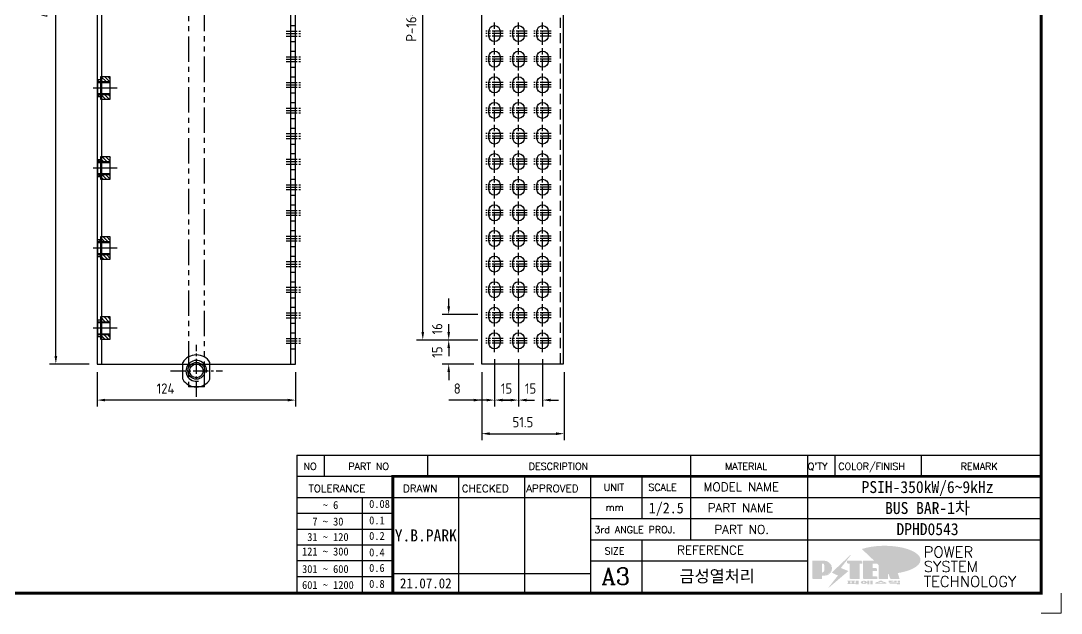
# Model space of a CAD drawing. Header units: millimetres. Extents: x 282 to 14566, y -4134 to 5341.
# Drawn here: x 12139 to 12789, y -365 to 5 of the extents above; entities that cross this region are included whole.
import ezdxf
from ezdxf.enums import TextEntityAlignment as Align

# ---------------------------------------------------------------- set-up
doc = ezdxf.new("R2010")
doc.units = ezdxf.units.MM
for name, pattern in [('CENTER', [50.8, 31.75, -6.35, 6.35, -6.35]), ('CENTER1', [10, 7, -1, 1, -1]), ('CENTER2', [28.575, 19.05, -3.175, 3.175, -3.175]), ('HIDDEN', [9.525, 6.35, -3.175]), ('HIDDEN2', [4.7625, 3.175, -1.5875]), ('PHANTOM2', [31.75, 15.875, -3.175, 3.175, -3.175, 3.175, -3.175])]:
    doc.linetypes.add(name, pattern=pattern)
for name, color, linetype in [('CENTER', 1, 'CENTER'), ('FORMAT-1', 7, 'Continuous'), ('line', 3, 'Continuous')]:
    doc.layers.add(name, color=color, linetype=linetype)
doc.styles.add('HAN', font='')
doc.styles.add('RC', font='ROMANC.SHX')
doc.styles.add('ROMANT', font='romant__.ttf')
doc.styles.get("Standard").update_dxf_attribs({"font": 'ISOCP.SHX', "bigfont": 'WHGTXT.SHX'})
doc.styles.get('HAN').set_extended_font_data('GulimChe')
doc.dimstyles.new('PS-2', dxfattribs={"dimscale": 2, "dimtxt": 3.2, "dimasz": 2.5, "dimexe": 2, "dimexo": 2.5, "dimgap": 2, "dimtad": 1, "dimtoh": 1, "dimrnd": 0.05, "dimzin": 12, "dimdsep": 46, "dimtxsty": 'Standard', "dimcen": 0, "dimclrt": 2, "dimazin": 3, "dimtfac": 1, "dimtofl": 0, "dimtmove": 0, "dimatfit": 3, "dimfxl": 0, "dimtolj": 1, "dimtzin": 0, "dimarcsym": 0})

# ---------------------------------------------------------------- blocks, each defined once
blk = doc.blocks.new('new LOGO')
at = {"layer": 'line'}
h = blk.add_hatch(color=253, dxfattribs=at)
edge = h.paths.add_edge_path()
edge.add_ellipse((333.9, 86.4), major_axis=(-165.9, 0), ratio=0.39426, start_angle=111.5127, end_angle=334.469)
edge.add_ellipse((314.1, 81.2), major_axis=(-153.7, 0), ratio=0.40699, start_angle=121.3066, end_angle=327.7437, ccw=False)
edge.add_line((394, 27.8), (394.7, 25.6))
h = blk.add_hatch(color=250, dxfattribs=at)
h.paths.add_polyline_path([(44.5, 69.4), (46.6, 69.4, -0.129793), (52, 68, 0.221832), (43.6, 71.9), (41.5, 71.9), (41.5, 27.9), (43.6, 27.9, 0.02048), (44.5, 28)], flags=17)
h.paths.add_polyline_path([(44.5, 13.9), (57.3, 13.9, 0.72362), (77.1, 73.9, -0.679777), (54.3, 16.4), (41.5, 16.4), (41.5, -0.1), (3, -0.1), (3, -2.6), (44.5, -2.6)])
h.paths.add_polyline_path([(117.9, 14.2), (71.5, -44.4), (77.1, -39.6), (120.8, 15.6), (92, 28.9), (173.3, 106), (177.5, 111.4), (89.1, 27.6)])
h.paths.add_polyline_path([(162.7, 71.9), (162.7, 69.4), (172.5, 69.4), (172.5, 71.9)], flags=17)
h.paths.add_polyline_path([(217.7, 69.4), (230.5, 69.4), (230.5, 80.4), (227.5, 80.4), (227.5, 71.9), (214.7, 71.9), (214.7, -0.1), (175.5, -0.1), (175.5, -2.6), (217.7, -2.6)])
h.paths.add_polyline_path([(297.8, 46.6), (294.8, 46.6), (294.8, 37.4), (276, 37.4), (276, 10.9), (279, 10.9), (279, 34.9), (297.8, 34.9)])
h.paths.add_polyline_path([(300, 8.4), (297, 8.4), (297, -0.1), (237.5, -0.1), (237.5, -2.6), (300, -2.6)])
h.paths.add_polyline_path([(297.8, 80.4), (294.8, 80.4), (294.8, 71.9), (276, 71.9), (276, 49.1), (279, 49.1), (279, 69.4), (297.8, 69.4)])
h.paths.add_polyline_path([(350.2, 80.4), (347.2, 80.4), (347.2, 61.6), (350.2, 63.5)])
h.paths.add_polyline_path([(350.2, 26.7), (347.2, 35.2), (347.2, -0.1), (308.5, -0.1), (308.5, -2.6), (350.2, -2.6)])
h.paths.add_polyline_path([(402.7, 80.4), (396.5, 80.4), (379.6, 66.8), (400.5, -0.1), (361.8, -0.1), (362.7, -2.6), (403.5, -2.6), (382.6, 64.3)])
blk.add_hatch(color=5, dxfattribs=at).paths.add_polyline_path([(166.3, 35), (131, 49), (180.4, 112.7), (92, 28.9), (120.8, 15.6), (74.4, -43)])
h = blk.add_hatch(color=1, dxfattribs=at)
h.paths.add_polyline_path([(41.5, 16.4), (54.3, 16.4, 1), (54.3, 82.9), (0, 82.9), (0, -0.1), (41.5, -0.1)])
h.paths.add_polyline_path([(41.5, 27.9), (41.5, 71.9), (43.6, 71.9, -0.414214), (54.6, 60.9), (54.6, 38.9, -0.414214), (43.6, 27.9)], flags=16)
h.paths.add_polyline_path([(214.7, 71.9), (227.5, 71.9), (227.5, 82.9), (159.7, 82.9), (159.7, 71.9), (172.5, 71.9), (172.5, -0.1), (214.7, -0.1)])
h.paths.add_polyline_path([(276, 37.4), (294.8, 37.4), (294.8, 49.1), (276, 49.1), (276, 71.9), (294.8, 71.9), (294.8, 82.9), (234.5, 82.9), (234.5, -0.1), (297, -0.1), (297, 10.9), (276, 10.9)])
h.paths.add_polyline_path([(347.2, 35.2), (359.7, -0.1), (400.5, -0.1), (379.6, 66.8), (399.7, 82.9), (380.6, 82.9), (347.2, 61.6), (347.2, 82.9), (305.5, 82.9), (305.5, -0.1), (347.2, -0.1)])
h = blk.add_hatch(color=250, dxfattribs=at)
edge = h.paths.add_edge_path()
edge.add_ellipse((237.8, -17.6), major_axis=(-14.3, 0), ratio=0.526336, start_angle=192.2456, end_angle=269.0748)
edge.add_line((238.1, -10.1), (237.6, -10.1))
edge.add_ellipse((237.8, -17.6), major_axis=(-14.3, 0), ratio=0.526336, start_angle=270.9252, end_angle=449.0748)
edge.add_line((237.6, -25.1), (238.1, -25.1))
edge.add_ellipse((237.8, -17.6), major_axis=(-14.3, 0), ratio=0.526336, start_angle=450.9252, end_angle=527.7544)
edge.add_line((251.7, -19.2), (254.1, -19.2))
edge.add_line((254.1, -19.2), (254.1, -27.1))
edge.add_line((254.1, -27.1), (263.1, -27.1))
edge.add_line((263.1, -27.1), (263.1, -10.1))
edge.add_line((263.1, -10.1), (254.1, -10.1))
edge.add_line((254.1, -10.1), (254.1, -16))
edge.add_line((254.1, -16), (251.7, -16))
h.paths.add_polyline_path([(241, -16.4), (241, -18.7, -1), (234.4, -18.7), (234.4, -16.4, -1)], flags=16)
h.paths.add_polyline_path([(278.2, -10.1), (268.1, -10.1), (268.1, -27.1), (278.2, -27.1)])
h.paths.add_polyline_path([(310.3, -10.1), (310.3, -11.1, -0.157169), (289.3, -17.5), (294, -19.9, 0.128407), (316.3, -15.9, 0.128407), (338.6, -19.9), (343.3, -17.5, -0.157169), (322.2, -11.1), (322.2, -10.1)])
h.paths.add_polyline_path([(342.1, -25.1), (342.1, -22.3), (290.4, -22.3), (290.4, -25.1)])
h.paths.add_polyline_path([(352, -10.1), (352, -16.2, 0.414214), (354, -18.2), (378.7, -18.2), (378.7, -19.6), (390.2, -19.6), (390.2, -10.1), (378.7, -10.1), (378.7, -13.6), (374.7, -13.6), (374.7, -15.1), (378.7, -15.1), (378.7, -16.2), (364.7, -16.2), (364.7, -15.1), (371.2, -15.1), (371.2, -13.6), (364.7, -13.6), (364.7, -12.6), (374.7, -12.6), (374.7, -10.1)])
h.paths.add_polyline_path([(393.8, -10.1), (393.8, -19.6), (405, -19.6), (405, -10.1)])
h.paths.add_polyline_path([(405, -27.1), (405, -20.9), (356.8, -20.9), (356.8, -23), (391.8, -23), (391.8, -27.1)])
h.paths.add_polyline_path([(200.4, -10.1), (200.4, -22.3), (193.2, -22.3), (193.2, -12.6), (196.6, -12.6), (196.6, -10.1), (161, -10.1), (161, -12.6), (164.5, -12.6), (164.5, -22.3), (161, -22.3), (161, -25.1), (200.4, -25.1), (200.4, -27.1), (213.9, -27.1), (213.9, -10.1)])
h.paths.add_polyline_path([(182, -12.6), (175.6, -12.6), (175.6, -22.3), (182, -22.3)], flags=17)
blk = doc.blocks.new('format-3')
at = {"color": 180}
for p, q in [((228.5, 39.49), (228.5, 5)), ((228.5, 39.49), (414.5, 39.49)), ((235.29, 39.49), (235.29, 34.21)), ((261.24, 34.21), (261.24, 39.49)), ((326.9, 39.49), (326.9, 34.21)), ((356.11, 39.49), (356.11, 34.21)), ((362.93, 39.49), (362.93, 34.21)), ((384.48, 39.49), (384.48, 34.21)), ((228.5, 34.21), (252.48, 34.21)), ((268.96, 5), (268.96, 34.21)), ((285.45, 5), (285.45, 34.21)), ((301.94, 5), (301.94, 34.21)), ((314.72, 34.21), (314.72, 23.65)), ((326.9, 34.21), (326.9, 18.37)), ((356.11, 34.21), (356.11, 5)), ((228.5, 28.93), (252.48, 28.93)), ((244.89, 5.23), (244.89, 28.93)), ((252.48, 28.93), (414.5, 28.93)), ((228.5, 24.98), (252.48, 24.98)), ((301.94, 23.65), (414.5, 23.65)), ((228.5, 21.03), (252.48, 21.03)), ((301.94, 18.37), (414.5, 18.37)), ((314.72, 18.37), (314.72, 5)), ((228.5, 17.08), (252.48, 17.08)), ((228.5, 13.13), (252.48, 13.13)), ((301.94, 13.09), (356.11, 13.09)), ((228.5, 9.18), (252.48, 9.18)), ((252.48, 9.95), (301.94, 9.95))]:
    blk.add_line(p, q, dxfattribs=at)
at = {"color": 3, "lineweight": 9}
for p in [(419.5, 5), (414.5, 0)]:
    blk.add_line(p, (419.5, 0), dxfattribs=at)
at = {"const_width": 0.7}
blk.add_lwpolyline([(252.48, 5), (252.48, 34.21), (414.5, 34.21)], dxfattribs=at)
at = {"layer": 'FORMAT-1', "const_width": 0.7}
blk.add_lwpolyline([(13, 5), (13, 286.3), (414.5, 286.3), (414.5, 5)], close=True, dxfattribs=at)
at = {"xscale": 0.05400000000000027, "yscale": 0.05400000000000027, "zscale": 0.05400000000000027}
blk.add_blockref('new LOGO', (357.35, 8.65), dxfattribs=at)
at = {"color": 2}
for s, height, style, p in [('NO', 1.742, 'RC', (230.16, 35.83)), ('PART NO', 1.742, 'RC', (241.36, 35.83)), ('DESCRIPTION', 1.7424, 'RC', (286.43, 35.83)), ('MATERIAL', 1.742, 'RC', (335.52, 35.83)), ("Q'TY", 1.742, 'RC', (356.17, 35.83)), ('COLOR/FINISH', 1.7424, 'RC', (363.8, 35.83)), ('REMARK', 1.742, 'RC', (394.37, 35.83)), (' TOLERANCE', 1.9, 'RC', (230.11, 30.22)), ('DRAWN', 1.9, 'RC', (255, 30.22)), ('CHECKED', 1.9, 'RC', (269.71, 30.22)), ('APPROVED', 1.9, 'RC', (285.8, 30.22)), ('UNIT', 1.742, 'RC', (305.19, 30.55)), ('SCALE', 1.742, 'RC', (316.32, 30.55)), ('MODEL NAME', 2.178, 'RC', (330.12, 30.46)), ('    ~ 6', 2, 'HAN', (229.8, 26.03)), ('0.08', 2, 'HAN', (246.57, 26.31)), ('mm', 1.742, 'RC', (305.67, 25.56)), ('PART NAME', 2.178, 'RC', (331.17, 25.24)), ('  7 ~ 30', 2, 'HAN', (229.8, 21.91)), ('0.1', 2, 'HAN', (246.57, 22.2)), ('3rd ANGLE PROJ.', 1.7424, 'RC', (302.87, 19.97)), ('PART NO.', 2.178, 'RC', (332.84, 19.85)), (' 31 ~ 120', 2, 'HAN', (229.8, 18.04)), ('0.2', 2, 'HAN', (246.57, 18.32)), ('121 ~ 300', 2, 'HAN', (229.8, 14.42)), ('0.4', 2, 'HAN', (246.57, 14.2)), ('SIZE', 1.742, 'RC', (305.39, 14.71)), ('REFERENCE', 2.178, 'RC', (323.52, 14.69)), ('301 ~ 600', 2, 'HAN', (229.8, 10.04)), ('0.6', 2, 'HAN', (246.57, 10.32)), ('601 ~ 1200', 2, 'HAN', (229.8, 6.05)), ('0.8', 2, 'HAN', (246.57, 6.33))]:
    blk.add_text(s, height=height, dxfattribs=dict(at, style=style)).set_placement(p)
at = {"style": 'ROMANT'}
for s, p in [('POWER', (385.15, 13.96)), ('SYSTEM', (385.15, 10.31)), ('TECHNOLOGY', (385.15, 6.56))]:
    blk.add_text(s, height=2.7, dxfattribs=at).set_placement(p)
at = {"color": 2, "lineweight": 25, "style": 'RC'}
blk.add_text('A3', height=4.182, dxfattribs=at).set_placement((304.61, 7.14))
at = {"style": 'HAN'}
for tag, height, p in [('MODEL-NAME', 3, (386.1, 31.53)), ('SCALE', 2.7, (320.81, 26.29)), ('PART-NAME', 3, (386.1, 26.29)), ('DRA-BY', 3, (260.72, 19.44)), ('CH-BY', 3, (277.21, 19.44)), ('APP-BY', 3, (293.7, 19.44)), ('PART-NO', 3, (386.1, 21.01)), ('관련업체', 3, (333.52, 9.26)), ('DRA-DATE', 2.5, (260.72, 7.47)), ('CH-DATE', 2.5, (277.21, 7.47)), ('APP-DATE', 2.5, (293.7, 7.47))]:
    blk.add_attdef(tag, text='', height=height, dxfattribs=at).set_placement(p, align=Align.MIDDLE_CENTER)
blk = doc.blocks.new('A$C2A021E3B')
h = blk.add_hatch()
h.set_pattern_fill('ANSI31', color=256, scale=0.5, style=0)
h.set_pattern_definition([(45, (-29483.0511, -5221.3245), (-1.122532015, 1.122532015), [])])
h.paths.add_polyline_path([(7, -6.2), (7, 0), (4, 0), (4, -6.2)])
h.paths.add_polyline_path([(-7, -6.2), (-4, -6.2), (-4, 0), (-7, 0)])
h.paths.add_polyline_path([(-5.25, 0), (-4, 0), (-4, 1.8), (-5.25, 1.8)])
h.paths.add_polyline_path([(4, 1.8), (4, 0), (5.25, 0), (5.25, 1.8)])
at = {"color": 6}
for p, q in [((7, 0), (-7, 0)), ((-7, 0), (-7, -6.2)), ((5.25, 1.8), (-5.25, 1.8)), ((-5.25, 1.8), (-5.25, 0)), ((5.25, 1.8), (5.25, 0)), ((7, -6.2), (7, 0)), ((-7, -6.2), (7, -6.2))]:
    blk.add_line(p, q, dxfattribs=at)
for p, q in [((-4, 1.8), (-4, -6.2)), ((4, 1.8), (4, -6.2))]:
    blk.add_line(p, q)
at = {"color": 3}
for p, q in [((-3.5, 1.8), (-3.5, -6.2)), ((3.5, 1.8), (3.5, -6.2))]:
    blk.add_line(p, q, dxfattribs=at)
at = {"layer": 'CENTER', "color": 1, "linetype": 'CENTER'}
blk.add_line((0, -10.57), (0, 4.41), dxfattribs=at)
blk = doc.blocks.new('*D1614')
at = {"color": 0, "lineweight": -2}
for p, q in [((12450.29, -206.13), (12450.29, -235.63)), ((12465.29, -206.13), (12465.29, -235.63)), ((12445.29, -231.63), (12440.29, -231.63)), ((12470.29, -231.63), (12475.29, -231.63))]:
    blk.add_line(p, q, dxfattribs=at)
at = {"color": 0}
for points in [[(12445.29, -230.79), (12445.29, -232.46), (12450.29, -231.63)], [(12470.29, -230.79), (12470.29, -232.46), (12465.29, -231.63)]]:
    blk.add_solid(points, dxfattribs=at)
at = {"layer": 'DEFPOINTS', "color": 0}
for p in [(12450.29, -201.13), (12465.29, -201.13), (12450.29, -231.63)]:
    blk.add_point(p, dxfattribs=at)
at = {"color": 2, "insert": (12457.79, -224.43), "char_height": 6.4, "attachment_point": 5}
blk.add_mtext('\\A1;15', dxfattribs=at)
blk = doc.blocks.new('*D1615')
at = {"color": 0, "lineweight": -2}
for p, q in [((12435.29, -206.13), (12435.29, -235.63)), ((12450.29, -206.13), (12450.29, -235.63)), ((12430.29, -231.63), (12425.29, -231.63)), ((12455.29, -231.63), (12460.29, -231.63))]:
    blk.add_line(p, q, dxfattribs=at)
at = {"color": 0}
for points in [[(12430.29, -230.79), (12430.29, -232.46), (12435.29, -231.63)], [(12455.29, -230.79), (12455.29, -232.46), (12450.29, -231.63)]]:
    blk.add_solid(points, dxfattribs=at)
at = {"layer": 'DEFPOINTS', "color": 0}
for p in [(12435.29, -201.13), (12450.29, -201.13), (12435.29, -231.63)]:
    blk.add_point(p, dxfattribs=at)
at = {"color": 2, "insert": (12442.79, -224.43), "char_height": 6.4, "attachment_point": 5}
blk.add_mtext('\\A1;15', dxfattribs=at)
blk = doc.blocks.new('*D1616')
at = {"color": 0, "lineweight": -2}
for p, q in [((12427.29, -214.13), (12427.29, -256.61)), ((12478.79, -214.13), (12478.79, -256.61)), ((12432.29, -252.61), (12473.79, -252.61))]:
    blk.add_line(p, q, dxfattribs=at)
at = {"color": 0}
for points in [[(12432.29, -251.78), (12432.29, -253.44), (12427.29, -252.61)], [(12473.79, -251.78), (12473.79, -253.44), (12478.79, -252.61)]]:
    blk.add_solid(points, dxfattribs=at)
at = {"layer": 'DEFPOINTS', "color": 0}
for p in [(12427.29, -209.13), (12478.79, -209.13), (12478.79, -252.61)]:
    blk.add_point(p, dxfattribs=at)
at = {"color": 2, "insert": (12453.04, -245.41), "char_height": 6.4, "attachment_point": 5}
blk.add_mtext('\\A1;51.5', dxfattribs=at)
blk = doc.blocks.new('*D1609')
at = {"color": 0, "lineweight": -2}
for p, q in [((12406.69, -189.13), (12406.69, -184.13)), ((12424.79, -194.13), (12402.69, -194.13)), ((12422.29, -209.13), (12402.69, -209.13)), ((12406.69, -214.13), (12406.69, -219.13))]:
    blk.add_line(p, q, dxfattribs=at)
at = {"color": 0}
for points in [[(12405.85, -189.13), (12407.52, -189.13), (12406.69, -194.13)], [(12405.85, -214.13), (12407.52, -214.13), (12406.69, -209.13)]]:
    blk.add_solid(points, dxfattribs=at)
at = {"layer": 'DEFPOINTS', "color": 0}
for p in [(12406.69, -194.13), (12429.79, -194.13), (12427.29, -209.13)]:
    blk.add_point(p, dxfattribs=at)
at = {"color": 2, "insert": (12399.49, -201.63), "char_height": 6.4, "attachment_point": 5, "rotation": 90}
blk.add_mtext('\\A1;15', dxfattribs=at)
blk = doc.blocks.new('*D1610')
at = {"color": 0, "lineweight": -2}
for p, q in [((12406.69, -173.13), (12406.69, -168.13)), ((12424.79, -178.13), (12402.69, -178.13)), ((12424.79, -194.13), (12402.69, -194.13)), ((12406.69, -199.13), (12406.69, -204.13))]:
    blk.add_line(p, q, dxfattribs=at)
at = {"color": 0}
for points in [[(12405.85, -173.13), (12407.52, -173.13), (12406.69, -178.13)], [(12405.85, -199.13), (12407.52, -199.13), (12406.69, -194.13)]]:
    blk.add_solid(points, dxfattribs=at)
at = {"layer": 'DEFPOINTS', "color": 0}
for p in [(12406.69, -178.13), (12429.79, -178.13), (12429.79, -194.13)]:
    blk.add_point(p, dxfattribs=at)
at = {"color": 2, "insert": (12399.49, -187.13), "char_height": 6.4, "attachment_point": 5, "rotation": 90}
blk.add_mtext('\\A1;16', dxfattribs=at)
blk = doc.blocks.new('*D1611')
at = {"color": 0, "lineweight": -2}
for p, q in [((12424.79, 221.87), (12386.47, 221.87)), ((12390.47, -189.13), (12390.47, 216.87)), ((12424.79, -194.13), (12386.47, -194.13))]:
    blk.add_line(p, q, dxfattribs=at)
at = {"color": 0}
for points in [[(12389.64, 216.87), (12391.31, 216.87), (12390.47, 221.87)], [(12389.64, -189.13), (12391.31, -189.13), (12390.47, -194.13)]]:
    blk.add_solid(points, dxfattribs=at)
at = {"layer": 'DEFPOINTS', "color": 0}
for p in [(12390.47, 221.87), (12429.79, 221.87), (12429.79, -194.13)]:
    blk.add_point(p, dxfattribs=at)
at = {"color": 2, "insert": (12383.27, 13.87), "char_height": 6.4, "attachment_point": 5, "rotation": 90}
blk.add_mtext('\\A1;P-16*26=416', dxfattribs=at)
blk = doc.blocks.new('*D1613')
at = {"color": 0, "lineweight": -2}
for p, q in [((12435.29, -206.13), (12435.29, -235.63)), ((12427.29, -214.13), (12427.29, -235.63)), ((12422.29, -231.63), (12406.73, -231.63)), ((12440.29, -231.63), (12445.29, -231.63))]:
    blk.add_line(p, q, dxfattribs=at)
at = {"color": 0}
for points in [[(12422.29, -230.79), (12422.29, -232.46), (12427.29, -231.63)], [(12440.29, -230.79), (12440.29, -232.46), (12435.29, -231.63)]]:
    blk.add_solid(points, dxfattribs=at)
at = {"layer": 'DEFPOINTS', "color": 0}
for p in [(12435.29, -201.13), (12427.29, -209.13), (12427.29, -231.63)]:
    blk.add_point(p, dxfattribs=at)
at = {"color": 2, "insert": (12412.01, -224.43), "char_height": 6.4, "attachment_point": 5}
blk.add_mtext('\\A1;8', dxfattribs=at)
blk = doc.blocks.new('*D1617')
at = {"color": 0, "lineweight": -2}
for p, q in [((12182.04, 236.87), (12157.24, 236.87)), ((12161.24, -204.13), (12161.24, 231.87)), ((12182.04, -209.13), (12157.24, -209.13))]:
    blk.add_line(p, q, dxfattribs=at)
at = {"color": 0}
for points in [[(12160.41, 231.87), (12162.08, 231.87), (12161.24, 236.87)], [(12160.41, -204.13), (12162.08, -204.13), (12161.24, -209.13)]]:
    blk.add_solid(points, dxfattribs=at)
at = {"layer": 'DEFPOINTS', "color": 0}
for p in [(12161.24, 236.87), (12187.04, 236.87), (12187.04, -209.13)]:
    blk.add_point(p, dxfattribs=at)
at = {"color": 2, "insert": (12154.04, 13.87), "char_height": 6.4, "attachment_point": 5, "rotation": 90}
blk.add_mtext('\\A1;446', dxfattribs=at)
blk = doc.blocks.new('*D1618')
at = {"color": 0, "lineweight": -2}
for p, q in [((12187.04, -214.13), (12187.04, -235.63)), ((12311.04, -214.13), (12311.04, -235.63)), ((12306.04, -231.63), (12192.04, -231.63))]:
    blk.add_line(p, q, dxfattribs=at)
at = {"color": 0}
for points in [[(12192.04, -230.79), (12192.04, -232.46), (12187.04, -231.63)], [(12306.04, -230.79), (12306.04, -232.46), (12311.04, -231.63)]]:
    blk.add_solid(points, dxfattribs=at)
at = {"layer": 'DEFPOINTS', "color": 0}
for p in [(12187.04, -209.13), (12311.04, -209.13), (12187.04, -231.63)]:
    blk.add_point(p, dxfattribs=at)
at = {"color": 2, "insert": (12229.75, -224.43), "char_height": 6.4, "attachment_point": 5}
blk.add_mtext('\\A1;124', dxfattribs=at)

msp = doc.modelspace()

# ---------------------------------------------------------------- linework, layer by layer
at = {"linetype": 'PHANTOM2'}
for p, q in [((12244.039, 249.621), (12244.039, -223.379)), ((12254.039, -223.379), (12254.039, 249.621)), ((12254.039, -223.379), (12244.039, -223.379))]:
    msp.add_line(p, q, dxfattribs=at)
at = {"color": 1}
for p, q in [((12190.039, -209.129), (12190.039, 235.871)), ((12308.039, -209.129), (12308.039, 235.871)), ((12240.539, -218.647), (12240.539, -208.111)), ((12257.539, -218.647), (12257.539, -208.111))]:
    msp.add_line(p, q, dxfattribs=at)
at = {"color": 2, "linetype": 'HIDDEN'}
msp.add_line((12476.286, 235.871, 0), (12476.286, -209.129, 0), dxfattribs=at)
at = {"color": 2, "linetype": 'HIDDEN2'}
for p, q in [((12308.039, 2.371), (12311.039, 2.371)), ((12308.039, -7.629), (12311.039, -7.629)), ((12308.039, -13.629), (12311.039, -13.629)), ((12308.039, -23.629), (12311.039, -23.629)), ((12308.039, -29.629), (12311.039, -29.629)), ((12308.039, -39.629), (12311.039, -39.629)), ((12308.039, -45.629), (12311.039, -45.629)), ((12308.039, -55.629), (12311.039, -55.629)), ((12308.039, -61.629), (12311.039, -61.629)), ((12308.039, -71.629), (12311.039, -71.629)), ((12308.039, -77.629), (12311.039, -77.629)), ((12308.039, -87.629), (12311.039, -87.629)), ((12308.039, -93.629), (12311.039, -93.629)), ((12308.039, -103.629), (12311.039, -103.629)), ((12308.039, -109.629), (12311.039, -109.629)), ((12308.039, -119.629), (12311.039, -119.629)), ((12308.039, -125.629), (12311.039, -125.629)), ((12308.039, -135.629), (12311.039, -135.629)), ((12308.039, -141.629), (12311.039, -141.629)), ((12308.039, -151.629), (12311.039, -151.629)), ((12308.039, -157.629), (12311.039, -157.629)), ((12308.039, -167.629), (12311.039, -167.629)), ((12308.039, -173.629), (12311.039, -173.629)), ((12308.039, -183.629), (12311.039, -183.629)), ((12308.039, -189.629), (12311.039, -189.629)), ((12308.039, -199.629), (12311.039, -199.629))]:
    msp.add_line(p, q, dxfattribs=at)
at = {"color": 1, "linetype": 'CENTER1'}
for p, q in [((12435.286, -9.629, 0), (12435.286, 4.371, 0)), ((12450.286, -9.629, 0), (12450.286, 4.371, 0)), ((12465.286, -9.629, 0), (12465.286, 4.371, 0)), ((12305.039, -1.129), (12314.039, -1.129)), ((12305.039, -2.629), (12314.039, -2.629)), ((12305.039, -4.129), (12314.039, -4.129)), ((12440.786, -1.129, 0), (12429.786, -1.129, 0)), ((12440.786, -2.629, 0), (12429.786, -2.629, 0)), ((12440.786, -4.129, 0), (12429.786, -4.129, 0)), ((12455.786, -1.129, 0), (12444.786, -1.129, 0)), ((12455.786, -2.629, 0), (12444.786, -2.629, 0)), ((12455.786, -4.129, 0), (12444.786, -4.129, 0)), ((12470.786, -1.129, 0), (12459.786, -1.129, 0)), ((12470.786, -2.629, 0), (12459.786, -2.629, 0)), ((12470.786, -4.129, 0), (12459.786, -4.129, 0)), ((12435.286, -25.629, 0), (12435.286, -11.629, 0)), ((12450.286, -25.629, 0), (12450.286, -11.629, 0)), ((12465.286, -25.629, 0), (12465.286, -11.629, 0)), ((12305.039, -17.129), (12314.039, -17.129)), ((12305.039, -18.629), (12314.039, -18.629)), ((12440.786, -17.129, 0), (12429.786, -17.129, 0)), ((12440.786, -18.629, 0), (12429.786, -18.629, 0)), ((12455.786, -17.129, 0), (12444.786, -17.129, 0)), ((12455.786, -18.629, 0), (12444.786, -18.629, 0)), ((12470.786, -17.129, 0), (12459.786, -17.129, 0)), ((12470.786, -18.629, 0), (12459.786, -18.629, 0)), ((12305.039, -20.129), (12314.039, -20.129)), ((12440.786, -20.129, 0), (12429.786, -20.129, 0)), ((12455.786, -20.129, 0), (12444.786, -20.129, 0)), ((12470.786, -20.129, 0), (12459.786, -20.129, 0)), ((12435.286, -41.629, 0), (12435.286, -27.629, 0)), ((12450.286, -41.629, 0), (12450.286, -27.629, 0)), ((12465.286, -41.629, 0), (12465.286, -27.629, 0)), ((12305.039, -33.129), (12314.039, -33.129)), ((12305.039, -34.629), (12314.039, -34.629)), ((12305.039, -36.129), (12314.039, -36.129)), ((12440.786, -33.129, 0), (12429.786, -33.129, 0)), ((12440.786, -34.629, 0), (12429.786, -34.629, 0)), ((12440.786, -36.129, 0), (12429.786, -36.129, 0)), ((12455.786, -33.129, 0), (12444.786, -33.129, 0)), ((12455.786, -34.629, 0), (12444.786, -34.629, 0)), ((12455.786, -36.129, 0), (12444.786, -36.129, 0)), ((12470.786, -33.129, 0), (12459.786, -33.129, 0)), ((12470.786, -34.629, 0), (12459.786, -34.629, 0)), ((12470.786, -36.129, 0), (12459.786, -36.129, 0)), ((12435.286, -57.629, 0), (12435.286, -43.629, 0)), ((12450.286, -57.629, 0), (12450.286, -43.629, 0)), ((12465.286, -57.629, 0), (12465.286, -43.629, 0)), ((12305.039, -49.129), (12314.039, -49.129)), ((12305.039, -50.629), (12314.039, -50.629)), ((12440.786, -49.129, 0), (12429.786, -49.129, 0)), ((12440.786, -50.629, 0), (12429.786, -50.629, 0)), ((12455.786, -49.129, 0), (12444.786, -49.129, 0)), ((12455.786, -50.629, 0), (12444.786, -50.629, 0)), ((12470.786, -49.129, 0), (12459.786, -49.129, 0)), ((12470.786, -50.629, 0), (12459.786, -50.629, 0)), ((12305.039, -52.129), (12314.039, -52.129)), ((12440.786, -52.129, 0), (12429.786, -52.129, 0)), ((12455.786, -52.129, 0), (12444.786, -52.129, 0)), ((12470.786, -52.129, 0), (12459.786, -52.129, 0)), ((12435.286, -73.629, 0), (12435.286, -59.629, 0)), ((12450.286, -73.629, 0), (12450.286, -59.629, 0)), ((12465.286, -73.629, 0), (12465.286, -59.629, 0)), ((12305.039, -65.129), (12314.039, -65.129)), ((12305.039, -66.629), (12314.039, -66.629)), ((12305.039, -68.129), (12314.039, -68.129)), ((12440.786, -65.129, 0), (12429.786, -65.129, 0)), ((12440.786, -66.629, 0), (12429.786, -66.629, 0)), ((12440.786, -68.129, 0), (12429.786, -68.129, 0)), ((12455.786, -65.129, 0), (12444.786, -65.129, 0)), ((12455.786, -66.629, 0), (12444.786, -66.629, 0)), ((12455.786, -68.129, 0), (12444.786, -68.129, 0)), ((12470.786, -65.129, 0), (12459.786, -65.129, 0)), ((12470.786, -66.629, 0), (12459.786, -66.629, 0)), ((12470.786, -68.129, 0), (12459.786, -68.129, 0)), ((12435.286, -89.629, 0), (12435.286, -75.629, 0)), ((12450.286, -89.629, 0), (12450.286, -75.629, 0)), ((12465.286, -89.629, 0), (12465.286, -75.629, 0)), ((12305.039, -81.129), (12314.039, -81.129)), ((12305.039, -82.629), (12314.039, -82.629)), ((12305.039, -84.129), (12314.039, -84.129)), ((12440.786, -81.129, 0), (12429.786, -81.129, 0)), ((12440.786, -82.629, 0), (12429.786, -82.629, 0)), ((12440.786, -84.129, 0), (12429.786, -84.129, 0)), ((12455.786, -81.129, 0), (12444.786, -81.129, 0)), ((12455.786, -82.629, 0), (12444.786, -82.629, 0)), ((12455.786, -84.129, 0), (12444.786, -84.129, 0)), ((12470.786, -81.129, 0), (12459.786, -81.129, 0)), ((12470.786, -82.629, 0), (12459.786, -82.629, 0)), ((12470.786, -84.129, 0), (12459.786, -84.129, 0)), ((12305.039, -97.129), (12314.039, -97.129)), ((12440.786, -97.129, 0), (12429.786, -97.129, 0)), ((12435.286, -105.629, 0), (12435.286, -91.629, 0)), ((12455.786, -97.129, 0), (12444.786, -97.129, 0)), ((12450.286, -105.629, 0), (12450.286, -91.629, 0)), ((12470.786, -97.129, 0), (12459.786, -97.129, 0)), ((12465.286, -105.629, 0), (12465.286, -91.629, 0)), ((12305.039, -98.629), (12314.039, -98.629)), ((12305.039, -100.129), (12314.039, -100.129)), ((12440.786, -98.629, 0), (12429.786, -98.629, 0)), ((12440.786, -100.129, 0), (12429.786, -100.129, 0)), ((12455.786, -98.629, 0), (12444.786, -98.629, 0)), ((12455.786, -100.129, 0), (12444.786, -100.129, 0)), ((12470.786, -98.629, 0), (12459.786, -98.629, 0)), ((12470.786, -100.129, 0), (12459.786, -100.129, 0)), ((12435.286, -121.629, 0), (12435.286, -107.629, 0)), ((12450.286, -121.629, 0), (12450.286, -107.629, 0)), ((12465.286, -121.629, 0), (12465.286, -107.629, 0)), ((12305.039, -113.129), (12314.039, -113.129)), ((12305.039, -114.629), (12314.039, -114.629)), ((12305.039, -116.129), (12314.039, -116.129)), ((12440.786, -113.129, 0), (12429.786, -113.129, 0)), ((12440.786, -114.629, 0), (12429.786, -114.629, 0)), ((12440.786, -116.129, 0), (12429.786, -116.129, 0)), ((12455.786, -113.129, 0), (12444.786, -113.129, 0)), ((12455.786, -114.629, 0), (12444.786, -114.629, 0)), ((12455.786, -116.129, 0), (12444.786, -116.129, 0)), ((12470.786, -113.129, 0), (12459.786, -113.129, 0)), ((12470.786, -114.629, 0), (12459.786, -114.629, 0)), ((12470.786, -116.129, 0), (12459.786, -116.129, 0)), ((12305.039, -129.129), (12314.039, -129.129)), ((12440.786, -129.129, 0), (12429.786, -129.129, 0)), ((12435.286, -137.629, 0), (12435.286, -123.629, 0)), ((12455.786, -129.129, 0), (12444.786, -129.129, 0)), ((12450.286, -137.629, 0), (12450.286, -123.629, 0)), ((12470.786, -129.129, 0), (12459.786, -129.129, 0)), ((12465.286, -137.629, 0), (12465.286, -123.629, 0)), ((12305.039, -130.629), (12314.039, -130.629)), ((12305.039, -132.129), (12314.039, -132.129)), ((12440.786, -130.629, 0), (12429.786, -130.629, 0)), ((12440.786, -132.129, 0), (12429.786, -132.129, 0)), ((12455.786, -130.629, 0), (12444.786, -130.629, 0)), ((12455.786, -132.129, 0), (12444.786, -132.129, 0)), ((12470.786, -130.629, 0), (12459.786, -130.629, 0)), ((12470.786, -132.129, 0), (12459.786, -132.129, 0)), ((12435.286, -153.629, 0), (12435.286, -139.629, 0)), ((12450.286, -153.629, 0), (12450.286, -139.629, 0)), ((12465.286, -153.629, 0), (12465.286, -139.629, 0)), ((12305.039, -145.129), (12314.039, -145.129)), ((12305.039, -146.629), (12314.039, -146.629)), ((12305.039, -148.129), (12314.039, -148.129)), ((12440.786, -145.129, 0), (12429.786, -145.129, 0)), ((12440.786, -146.629, 0), (12429.786, -146.629, 0)), ((12440.786, -148.129, 0), (12429.786, -148.129, 0)), ((12455.786, -145.129, 0), (12444.786, -145.129, 0)), ((12455.786, -146.629, 0), (12444.786, -146.629, 0)), ((12455.786, -148.129, 0), (12444.786, -148.129, 0)), ((12470.786, -145.129, 0), (12459.786, -145.129, 0)), ((12470.786, -146.629, 0), (12459.786, -146.629, 0)), ((12470.786, -148.129, 0), (12459.786, -148.129, 0)), ((12435.286, -169.629, 0), (12435.286, -155.629, 0)), ((12450.286, -169.629, 0), (12450.286, -155.629, 0)), ((12465.286, -169.629, 0), (12465.286, -155.629, 0)), ((12305.039, -161.129), (12314.039, -161.129)), ((12440.786, -161.129, 0), (12429.786, -161.129, 0)), ((12455.786, -161.129, 0), (12444.786, -161.129, 0)), ((12470.786, -161.129, 0), (12459.786, -161.129, 0)), ((12305.039, -162.629), (12314.039, -162.629)), ((12305.039, -164.129), (12314.039, -164.129)), ((12440.786, -162.629, 0), (12429.786, -162.629, 0)), ((12440.786, -164.129, 0), (12429.786, -164.129, 0)), ((12455.786, -162.629, 0), (12444.786, -162.629, 0)), ((12455.786, -164.129, 0), (12444.786, -164.129, 0)), ((12470.786, -162.629, 0), (12459.786, -162.629, 0)), ((12470.786, -164.129, 0), (12459.786, -164.129, 0)), ((12435.286, -185.629, 0), (12435.286, -171.629, 0)), ((12450.286, -185.629, 0), (12450.286, -171.629, 0)), ((12465.286, -185.629, 0), (12465.286, -171.629, 0)), ((12305.039, -177.129), (12314.039, -177.129)), ((12305.039, -178.629), (12314.039, -178.629)), ((12305.039, -180.129), (12314.039, -180.129)), ((12440.786, -177.129, 0), (12429.786, -177.129, 0)), ((12440.786, -178.629, 0), (12429.786, -178.629, 0)), ((12440.786, -180.129, 0), (12429.786, -180.129, 0)), ((12455.786, -177.129, 0), (12444.786, -177.129, 0)), ((12455.786, -178.629, 0), (12444.786, -178.629, 0)), ((12455.786, -180.129, 0), (12444.786, -180.129, 0)), ((12470.786, -177.129, 0), (12459.786, -177.129, 0)), ((12470.786, -178.629, 0), (12459.786, -178.629, 0)), ((12470.786, -180.129, 0), (12459.786, -180.129, 0)), ((12435.286, -201.629, 0), (12435.286, -187.629, 0)), ((12450.286, -201.629, 0), (12450.286, -187.629, 0)), ((12465.286, -201.629, 0), (12465.286, -187.629, 0)), ((12305.039, -193.129), (12314.039, -193.129)), ((12305.039, -194.629), (12314.039, -194.629)), ((12440.786, -193.129, 0), (12429.786, -193.129, 0)), ((12440.786, -194.629, 0), (12429.786, -194.629, 0)), ((12455.786, -193.129, 0), (12444.786, -193.129, 0)), ((12455.786, -194.629, 0), (12444.786, -194.629, 0)), ((12470.786, -193.129, 0), (12459.786, -193.129, 0)), ((12470.786, -194.629, 0), (12459.786, -194.629, 0)), ((12305.039, -196.129), (12314.039, -196.129)), ((12440.786, -196.129, 0), (12429.786, -196.129, 0)), ((12455.786, -196.129, 0), (12444.786, -196.129, 0)), ((12470.786, -196.129, 0), (12459.786, -196.129, 0))]:
    msp.add_line(p, q, dxfattribs=at)
at = {"color": 1, "linetype": 'CENTER2', "ltscale": 0.5}
for p, q in [((12249.039, -229.599), (12249.039, -197.159)), ((12232.82, -213.379), (12265.259, -213.379))]:
    msp.add_line(p, q, dxfattribs=at)
at = {"color": 1}
msp.add_lwpolyline([(12311.039, -209.129), (12311.039, 235.871), (12187.039, 235.871), (12187.039, -209.129), (12311.039, -209.129)], dxfattribs=at)
at = {"color": 1, "elevation": 0}
msp.add_lwpolyline([(12427.286, 235.871), (12478.286, 235.871), (12478.286, -209.129), (12427.286, -209.129)], close=True, dxfattribs=at)
for points in [[(12431.786, -4.129), (12431.786, -1.129, -1), (12438.786, -1.129), (12438.786, -4.129, -1)], [(12446.786, -4.129), (12446.786, -1.129, -1), (12453.786, -1.129), (12453.786, -4.129, -1)], [(12461.786, -4.129), (12461.786, -1.129, -1), (12468.786, -1.129), (12468.786, -4.129, -1)], [(12431.786, -20.129), (12431.786, -17.129, -1), (12438.786, -17.129), (12438.786, -20.129, -1)], [(12446.786, -20.129), (12446.786, -17.129, -1), (12453.786, -17.129), (12453.786, -20.129, -1)], [(12461.786, -20.129), (12461.786, -17.129, -1), (12468.786, -17.129), (12468.786, -20.129, -1)], [(12431.786, -36.129), (12431.786, -33.129, -1), (12438.786, -33.129), (12438.786, -36.129, -1)], [(12446.786, -36.129), (12446.786, -33.129, -1), (12453.786, -33.129), (12453.786, -36.129, -1)], [(12461.786, -36.129), (12461.786, -33.129, -1), (12468.786, -33.129), (12468.786, -36.129, -1)], [(12431.786, -52.129), (12431.786, -49.129, -1), (12438.786, -49.129), (12438.786, -52.129, -1)], [(12446.786, -52.129), (12446.786, -49.129, -1), (12453.786, -49.129), (12453.786, -52.129, -1)], [(12461.786, -52.129), (12461.786, -49.129, -1), (12468.786, -49.129), (12468.786, -52.129, -1)], [(12431.786, -68.129), (12431.786, -65.129, -1), (12438.786, -65.129), (12438.786, -68.129, -1)], [(12446.786, -68.129), (12446.786, -65.129, -1), (12453.786, -65.129), (12453.786, -68.129, -1)], [(12461.786, -68.129), (12461.786, -65.129, -1), (12468.786, -65.129), (12468.786, -68.129, -1)], [(12431.786, -84.129), (12431.786, -81.129, -1), (12438.786, -81.129), (12438.786, -84.129, -1)], [(12446.786, -84.129), (12446.786, -81.129, -1), (12453.786, -81.129), (12453.786, -84.129, -1)], [(12461.786, -84.129), (12461.786, -81.129, -1), (12468.786, -81.129), (12468.786, -84.129, -1)], [(12431.786, -100.129), (12431.786, -97.129, -1), (12438.786, -97.129), (12438.786, -100.129, -1)], [(12446.786, -100.129), (12446.786, -97.129, -1), (12453.786, -97.129), (12453.786, -100.129, -1)], [(12461.786, -100.129), (12461.786, -97.129, -1), (12468.786, -97.129), (12468.786, -100.129, -1)], [(12431.786, -116.129), (12431.786, -113.129, -1), (12438.786, -113.129), (12438.786, -116.129, -1)], [(12446.786, -116.129), (12446.786, -113.129, -1), (12453.786, -113.129), (12453.786, -116.129, -1)], [(12461.786, -116.129), (12461.786, -113.129, -1), (12468.786, -113.129), (12468.786, -116.129, -1)], [(12431.786, -132.129), (12431.786, -129.129, -1), (12438.786, -129.129), (12438.786, -132.129, -1)], [(12446.786, -132.129), (12446.786, -129.129, -1), (12453.786, -129.129), (12453.786, -132.129, -1)], [(12461.786, -132.129), (12461.786, -129.129, -1), (12468.786, -129.129), (12468.786, -132.129, -1)], [(12431.786, -148.129), (12431.786, -145.129, -1), (12438.786, -145.129), (12438.786, -148.129, -1)], [(12446.786, -148.129), (12446.786, -145.129, -1), (12453.786, -145.129), (12453.786, -148.129, -1)], [(12461.786, -148.129), (12461.786, -145.129, -1), (12468.786, -145.129), (12468.786, -148.129, -1)], [(12431.786, -164.129), (12431.786, -161.129, -1), (12438.786, -161.129), (12438.786, -164.129, -1)], [(12446.786, -164.129), (12446.786, -161.129, -1), (12453.786, -161.129), (12453.786, -164.129, -1)], [(12461.786, -164.129), (12461.786, -161.129, -1), (12468.786, -161.129), (12468.786, -164.129, -1)], [(12431.786, -180.129), (12431.786, -177.129, -1), (12438.786, -177.129), (12438.786, -180.129, -1)], [(12446.786, -180.129), (12446.786, -177.129, -1), (12453.786, -177.129), (12453.786, -180.129, -1)], [(12461.786, -180.129), (12461.786, -177.129, -1), (12468.786, -177.129), (12468.786, -180.129, -1)], [(12431.786, -196.129), (12431.786, -193.129, -1), (12438.786, -193.129), (12438.786, -196.129, -1)], [(12446.786, -196.129), (12446.786, -193.129, -1), (12453.786, -193.129), (12453.786, -196.129, -1)], [(12461.786, -196.129), (12461.786, -193.129, -1), (12468.786, -193.129), (12468.786, -196.129, -1)]]:
    msp.add_lwpolyline(points, format="xyb", close=True, dxfattribs=at)
at = {"color": 3}
msp.add_circle((12249.039, -213.379), 5.25, dxfattribs=at)
at = {"color": 1}
msp.add_circle((12249.039, -213.379), 4.25, dxfattribs=at)
for start, end in [(31.788331, 148.211669), (211.788331, 328.211669)]:
    msp.add_arc((12249.039, -213.379), 10, start, end, dxfattribs=at)
msp.add_arc((12249.039, -213.379), 6.5, 351.211958, 281.614894)

# ---------------------------------------------------------------- block references
at = {"xscale": 2.5, "yscale": 2.5, "zscale": 2.5}
msp.add_blockref('format-3', (11740.565, -364.78), dxfattribs=at).add_auto_attribs({'DRA-DATE': '21.07.02', 'DRA-BY': 'Y.B.PARK', 'MODEL-NAME': 'PSIH-350kW/6~9kHz', 'PART-NAME': 'BUS BAR-1차', 'PART-NO': 'DPHD0543', 'SCALE': '1/2.5', '관련업체': '금성열처리'})
at = {"rotation": 90}
for p in [(12189.039, -36.629), (12189.039, -86.629), (12189.039, -136.629), (12189.039, -186.629)]:
    msp.add_blockref('A$C2A021E3B', p, dxfattribs=at)

# ---------------------------------------------------------------- dimensions: what is measured, and where the dimension line sits
for base, p1, p2, picture, middle in [((12161.243, 236.871), (12187.039, -209.129), (12187.039, 236.871), '*D1617', (12154.043, 13.871)), ((12406.686, -194.129, 0), (12427.286, -209.129, 0), (12429.786, -194.129, 0), '*D1609', (12399.486, -201.629, 0))]:
    dim = msp.add_linear_dim(base=base, p1=p1, p2=p2, angle=90, dimstyle='PS-2')
    dim.commit()
    dim.dimension.update_dxf_attribs({"geometry": picture, "text_midpoint": middle})
dim = msp.add_linear_dim(base=(12390.472, 221.871, 0), p1=(12429.786, -194.129, 0), p2=(12429.786, 221.871, 0), angle=90, text='P-16*26=<>', dimstyle='PS-2')
dim.commit()
dim.dimension.update_dxf_attribs({"geometry": '*D1611', "text_midpoint": (12383.272, 13.871, 0)})
dim = msp.add_linear_dim(base=(12406.686, -178.129, 0), p1=(12429.786, -194.129, 0), p2=(12429.786, -178.129, 0), angle=90, dimstyle='PS-2', override={"dimtmove": 1})
dim.commit()
dim.dimension.update_dxf_attribs({"geometry": '*D1610', "text_midpoint": (12406.686, -187.129, 0), "dimtype": 160})
for base, p1, p2, picture, middle in [((12427.286, -231.628, 0), (12435.286, -201.129, 0), (12427.286, -209.129, 0), '*D1613', (12412.006, -224.428, 0)), ((12478.786, -252.611, 0), (12427.286, -209.129, 0), (12478.786, -209.129, 0), '*D1616', (12453.036, -245.411, 0))]:
    dim = msp.add_linear_dim(base=base, p1=p1, p2=p2, dimstyle='PS-2')
    dim.commit()
    dim.dimension.update_dxf_attribs({"geometry": picture, "text_midpoint": middle})
for base, p1, p2, picture, middle in [((12435.286, -231.628, 0), (12450.286, -201.129, 0), (12435.286, -201.129, 0), '*D1615', (12442.786, -224.428, 0)), ((12450.286, -231.628, 0), (12465.286, -201.129, 0), (12450.286, -201.129, 0), '*D1614', (12457.786, -224.428, 0))]:
    dim = msp.add_linear_dim(base=base, p1=p1, p2=p2, dimstyle='PS-2', override={"dimtmove": 1})
    dim.commit()
    dim.dimension.update_dxf_attribs({"geometry": picture, "text_midpoint": middle})
dim = msp.add_linear_dim(base=(12187.039, -231.628), p1=(12311.039, -209.129), p2=(12187.039, -209.129), dimstyle='PS-2')
dim.commit()
dim.dimension.update_dxf_attribs({"geometry": '*D1618', "text_midpoint": (12229.748, -231.628), "dimtype": 160})

doc.saveas('drawing.dxf')
